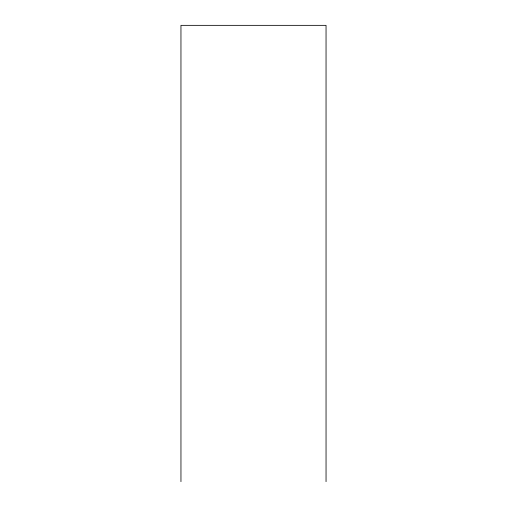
<?xml version="1.0" encoding="UTF-8"?>
<svg xmlns="http://www.w3.org/2000/svg" width="507" height="507" viewBox="0 0 507 507"><rect width="100%" height="100%" fill="white"/><g stroke="black" fill="none" stroke-linecap="round" stroke-linejoin="round"><path stroke-width="0.76" d="M326.045 481.65L326.045 25.35L180.955 25.35L180.955 481.65"/></g></svg>
